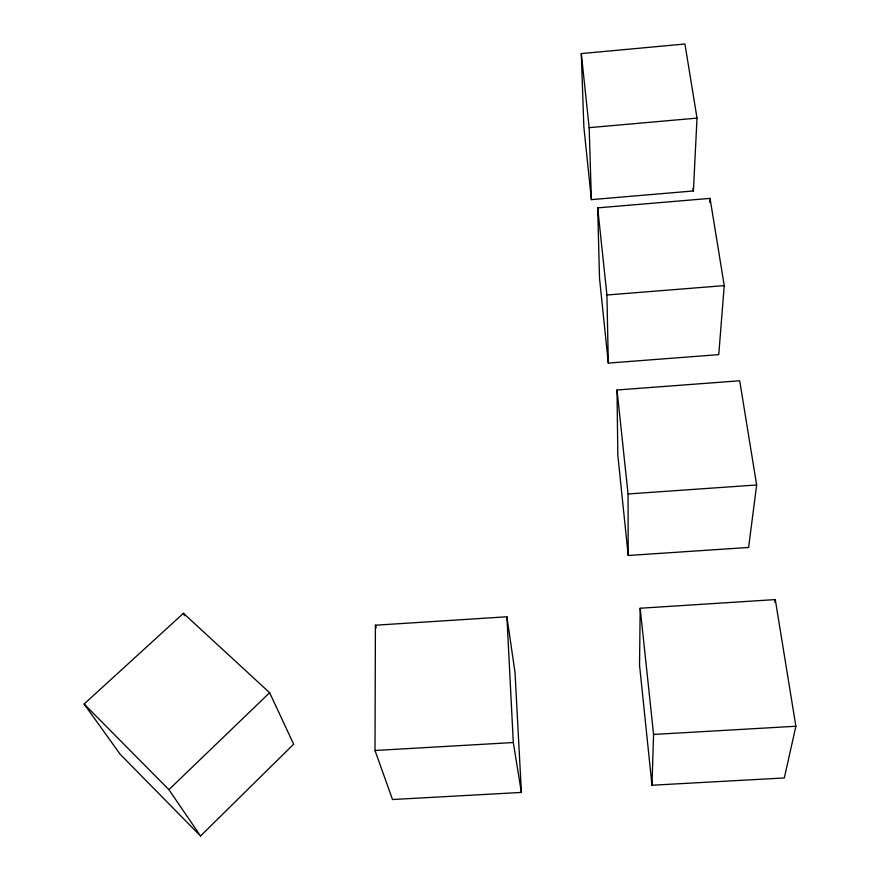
<?xml version="1.0" encoding="UTF-8"?>
<svg xmlns="http://www.w3.org/2000/svg" width="880" height="880" viewBox="0 0 880 880"><rect width="100%" height="100%" fill="white"/><g stroke="black" fill="none" stroke-linecap="round" stroke-linejoin="round"><path stroke-width="1.32" d="M375.001 750.497L375.408 625.207L506.902 616.781L515.042 672.661L521.389 792.429L392.513 799.524L375.001 750.497L513.304 742.533L521.389 792.429M640.178 608.245L639.54 665.038L651.981 785.235L784.311 777.953L795.883 726.253L775.28 599.588L640.178 608.245L653.576 734.448L651.981 785.235M693.407 190.96L697.004 118.107L684.948 44L581.295 53.581L583.847 126.786L591.382 199.628L693.407 190.96L692.989 188.265M709.797 202.477L710.05 198.374L597.674 207.867L599.511 278.168L608.3 363.088L718.751 354.629L724.24 285.615L710.05 198.374M756.646 484.979L748.616 547.448L628.21 555.489L617.826 455.213L617.012 389.994L739.706 380.776L756.646 484.979L628.056 493.966L628.21 555.489M774.84 602.283L775.28 599.588M200.541 836L293.667 744.194L269.632 692.714L183.447 613.316L84.117 704.011L120.186 754.292L200.541 836L168.905 789.657L84.117 704.011M168.905 789.657L269.632 692.714M591.382 199.628L589.16 127.655L697.004 118.107M608.3 363.088L606.925 294.998L724.24 285.615M653.576 734.448L795.883 726.253M183.447 613.316L184.723 615.747M375.408 625.207L376.2 627.825M581.295 53.581L589.16 127.655M597.674 207.867L606.925 294.998M617.012 389.994L628.056 493.966M506.902 616.781L513.304 742.533"/></g></svg>
